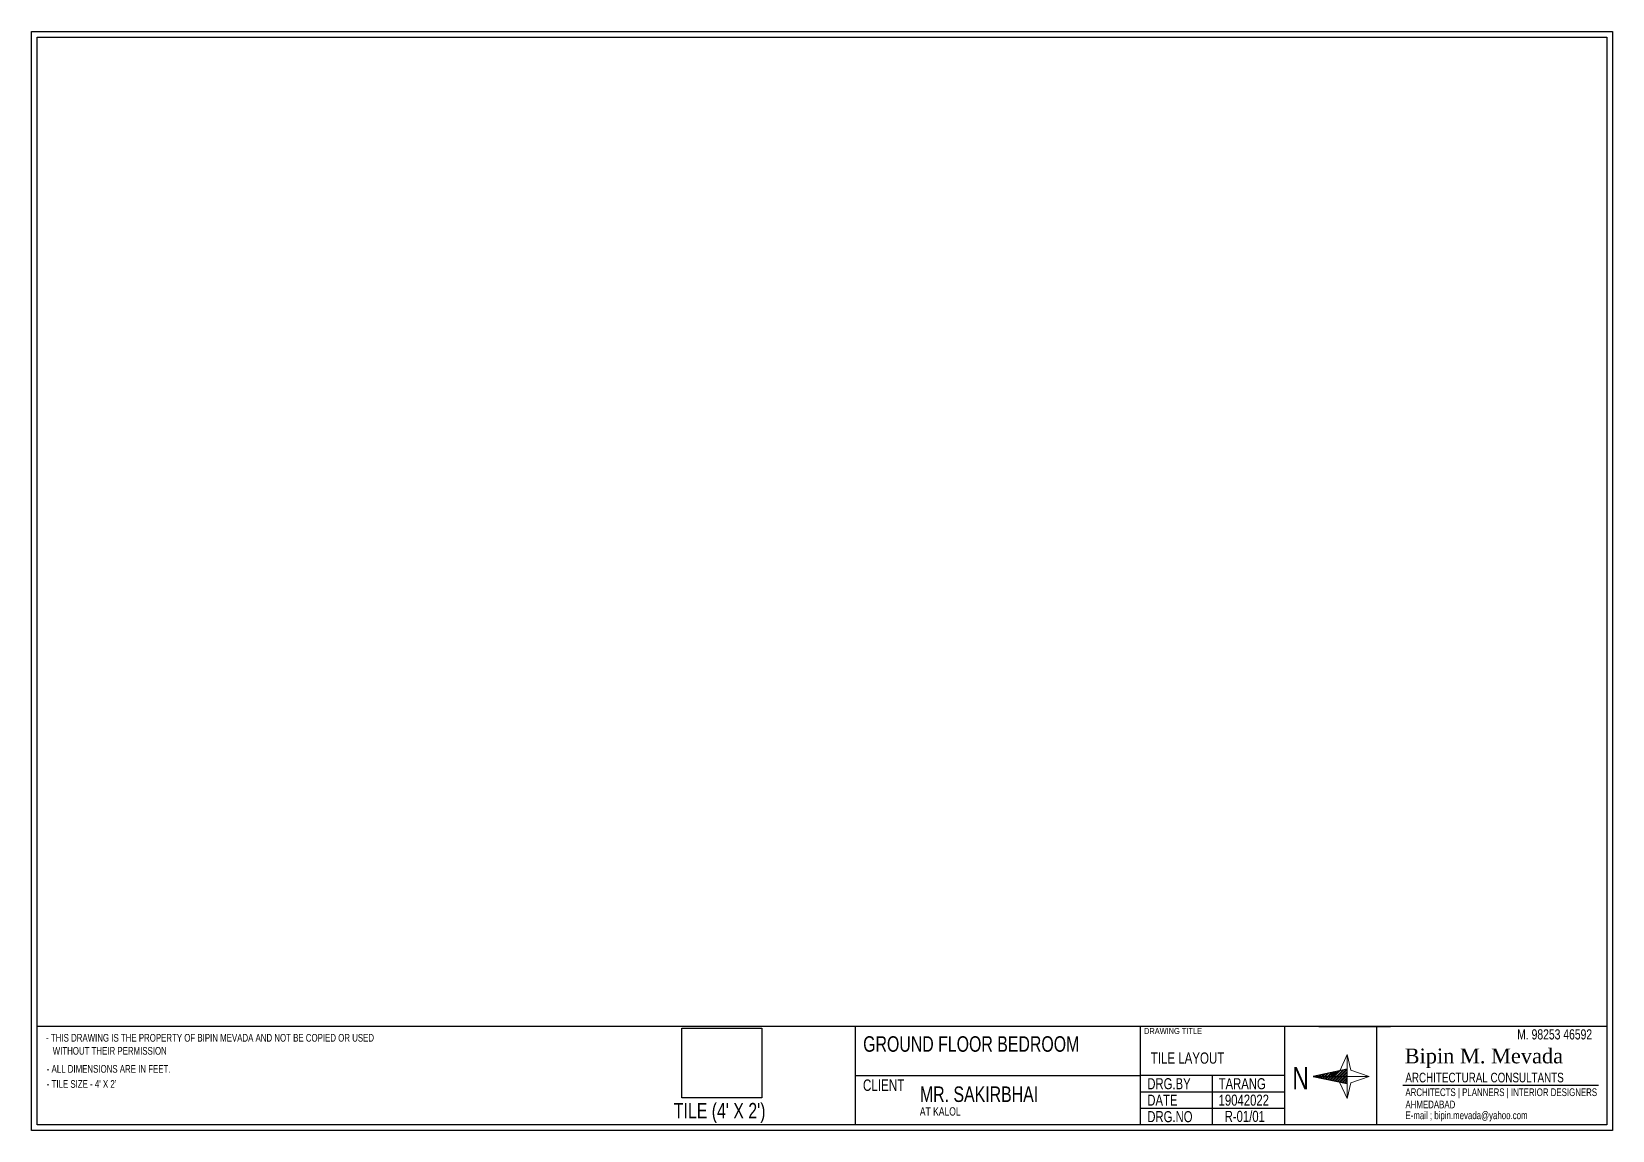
# Paper-space layout 'TILE LAYOUT 3' of a CAD drawing. Header units: inches, sheet in millimetres. Extents: x 0 to 285, y 0 to 198.
import ezdxf

# ---------------------------------------------------------------- set-up
doc = ezdxf.new("R2010")
doc.units = ezdxf.units.IN
doc.header["$LTSCALE"] = 3
doc.header["$MEASUREMENT"] = 0
for name, color, linetype, lineweight in [('line', 251, 'Continuous', 25), ('tex', 7, 'Continuous', 20), ('wall', 7, 'Continuous', 30)]:
    doc.layers.add(name, color=color, linetype=linetype, lineweight=lineweight)
doc.styles.add('style1', font='swisscl.ttf', dxfattribs={"height": 4})
doc.styles.add('style3', font='swisscl.ttf', dxfattribs={"height": 2})
doc.styles.add('style6', font='times.ttf', dxfattribs={"height": 6})
picture_1 = doc.add_image_def('image5.jpeg', size_in_pixel=(613, 533))

psp = doc.layouts.new('TILE LAYOUT 3')

# ---------------------------------------------------------------- hatches: boundary and pattern name
at = {"layer": 'wall', "linetype": 'ByBlock', "lineweight": 25, "ltscale": 3}
h = psp.add_hatch(dxfattribs=at)
h.set_pattern_fill('ANSI32', color=256)
h.set_pattern_definition([(45, (0.10987, 0), (-0.26516504, 0.26516504), []), (45, (0.28665, 0), (-0.26516504, 0.26516504), [])])
h.paths.add_polyline_path([(237.17, 11), (231.08, 9.7), (237.17, 9.7)])
h.paths.add_polyline_path([(237.17, 9.7), (231.08, 9.7), (237.17, 8.45)])

# ---------------------------------------------------------------- linework, layer by layer
for p, q in [((225.86, 9.86), (199.86, 9.86)), ((212.86, 9.86), (212.86, 1)), ((225.86, 6.89), (199.86, 6.89)), ((225.86, 3.93), (199.86, 3.93))]:
    psp.add_line(p, q)
for points in [[(0, 0), (0, 198), (285, 198), (285, 0)], [(1, 1), (1, 197), (284, 197), (284, 1)]]:
    psp.add_lwpolyline(points, close=True)
for points in [[(284, 18.72), (1, 18.72)], [(148.5, 18.72), (148.5, 1)], [(199.86, 18.72), (199.86, 1)], [(225.86, 18.72), (225.86, 1)], [(232.07, 18.72), (244.99, 18.72), (244.99, 18.72)], [(242.5, 18.72), (242.5, 1)], [(148.5, 9.86), (199.86, 9.86)]]:
    psp.add_lwpolyline(points)
at = {"layer": 'line', "ltscale": 4}
psp.add_line((247.2, 8.17), (282.47, 8.17), dxfattribs=at)
at = {"layer": 'tex', "ltscale": 5}
for p, q in [((235.95, 10.87), (237.17, 13.67)), ((237.17, 13.67), (237.85, 10.84)), ((237.17, 5.74), (237.17, 13.67)), ((237.17, 5.74), (235.86, 8.59)), ((237.17, 9.7), (241.13, 9.7)), ((237.17, 5.74), (237.86, 8.59)), ((237.85, 10.84), (241.13, 9.7)), ((241.13, 9.7), (237.86, 8.59))]:
    psp.add_line(p, q, dxfattribs=at)
at = {"layer": 'wall', "ltscale": 5}
for p, q in [((237.17, 11), (231.08, 9.7)), ((231.08, 9.7), (237.17, 8.45)), ((231.08, 9.7), (237.17, 9.7))]:
    psp.add_line(p, q, dxfattribs=at)

# ---------------------------------------------------------------- texts
at = {"layer": 'tex', "style": 'style3'}
for s, height, p in [('- THIS DRAWING IS THE PROPERTY OF BIPIN MEVADA AND NOT BE COPIED OR USED ', 1.384, (2.62, 15.99)), ('DRAWING TITLE', 1.0645, (200.57, 17.37)), ('M. 98253 46592', 1.8226, (267.84, 16.39)), ('   WITHOUT THEIR PERMISSION', 1.384, (2.62, 13.64)), ('GROUND FLOOR BEDROOM ', 2.7931, (149.92, 14.17)), ('- ALL DIMENSIONS ARE IN FEET.', 1.384, (2.73, 10.39)), ('TILE LAYOUT', 2.024, (201.77, 12.02)), ("- TILE SIZE - 4' X 2'", 1.384, (2.73, 7.67)), ('CLIENT', 2.052, (149.88, 7.12)), ('ARCHITECTURAL CONSULTANTS', 1.73, (247.67, 8.65)), (' MR. SAKIRBHAI  ', 2.7931, (159.36, 5.12)), ('ARCHITECTS | PLANNERS | INTERIOR DESIGNERS', 1.384, (247.69, 6.18)), (" TILE (4' X 2')", 2.7931, (114.98, 2.14)), ('AT KALOL', 1.5, (160.14, 2.66)), ('AHMEDABAD', 1.384, (247.69, 3.97)), ('E-mail ; bipin.mevada@yahoo.com', 1.384, (247.69, 2.02))]:
    psp.add_text(s, height=height, dxfattribs=at).set_placement(p)
at = {"layer": 'tex', "ltscale": 5, "style": 'style6'}
psp.add_text('Bipin M. Mevada', height=2.6697, dxfattribs=at).set_placement((247.55, 12.08))
at = {"layer": 'wall', "ltscale": 5, "style": 'style1'}
for s, height, p in [('N', 4, (227.31, 7.41)), ('DRG.BY', 1.989, (201.15, 7.41)), ('TARANG', 1.989, (214.01, 7.41)), ('DATE', 1.989, (201.15, 4.45)), ('19042022', 1.989, (214.01, 4.45)), ('DRG.NO', 1.989, (201.15, 1.48)), ('R-01/01', 1.989, (215.1, 1.53))]:
    psp.add_text(s, height=height, dxfattribs=at).set_placement(p)

# ---------------------------------------------------------------- pictures from other files: only their frames are drawn
at = {"layer": 'wall', "color": 0, "linetype": 'ByBlock', "lineweight": 25, "ltscale": 3}
image = psp.add_image(picture_1, insert=(117.25, 5.88), size_in_units=(14.4, 12.52), dxfattribs=at)
image.dxf.flags = 7

# ---------------------------------------------------------------- viewports
psp.add_viewport(center=(142.5, 107.86), size=(283, 178.2841), view_center_point=(7503.57, 20144.13), view_height=389.9104, dxfattribs=at)

doc.saveas('drawing.dxf')
